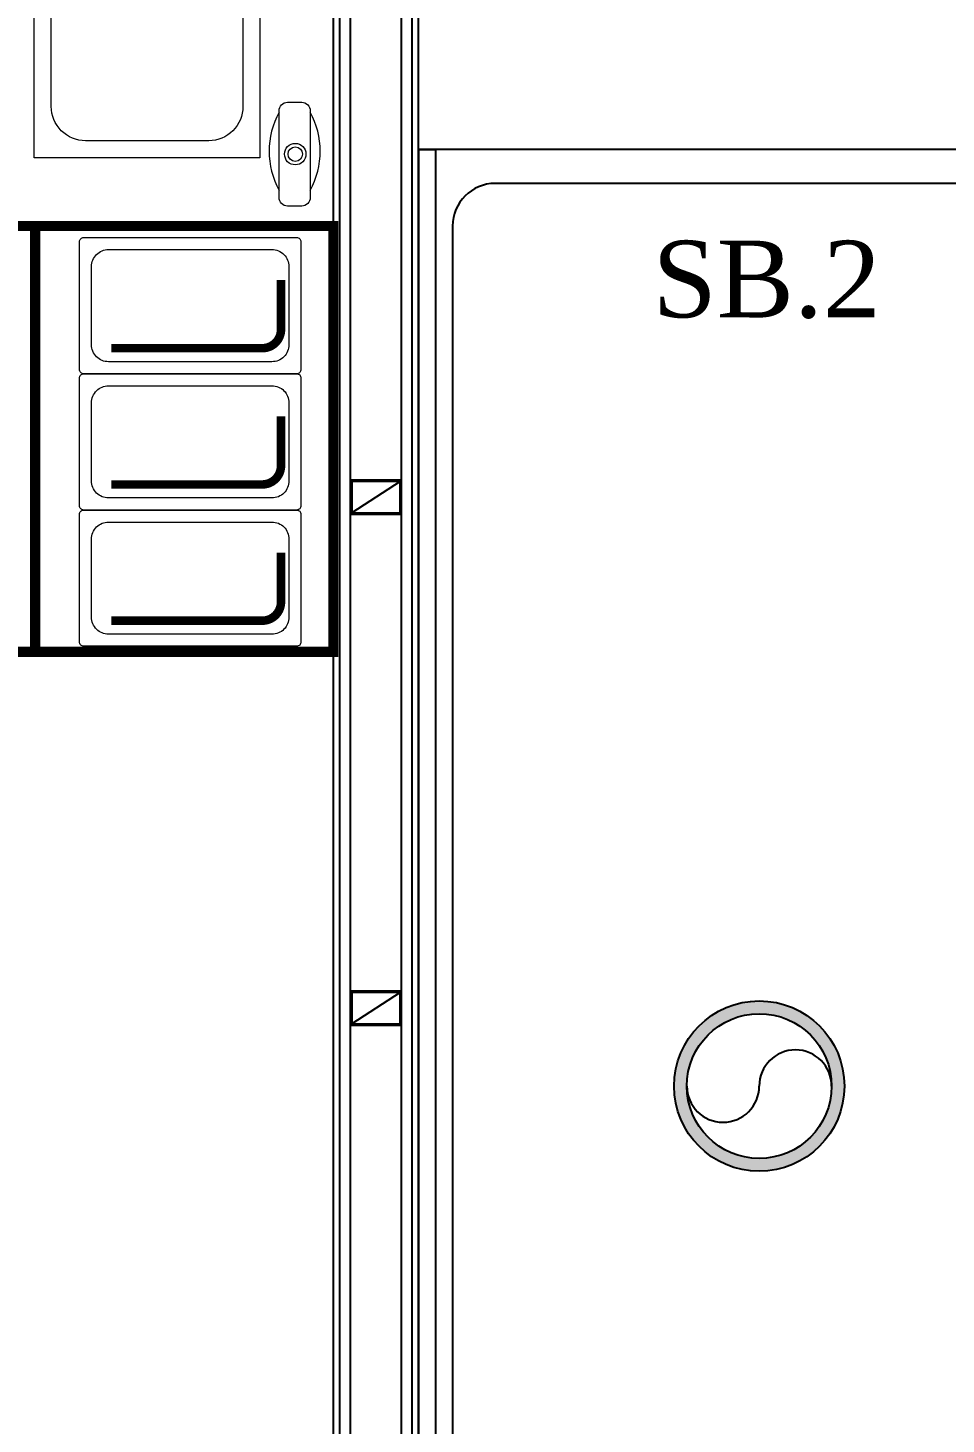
# Model space of a CAD drawing. Header units: millimetres. Extents: x -29311 to -3405, y 28913 to 42880.
# Drawn here: x -16677.1 to -16569.3, y 39385 to 39549 of the extents above; entities that cross this region are included whole.
import ezdxf
from ezdxf.enums import TextEntityAlignment as Align

# ---------------------------------------------------------------- set-up
doc = ezdxf.new("R2010")
doc.units = ezdxf.units.MM
doc.linetypes.add('HIDDEN', pattern=[0.375, 0.25, -0.125])
for name, color, linetype in [('A-BA-HIDDEN', 136, 'HIDDEN'), ('A-DUVAR-ALCIPAN', 9, 'Continuous'), ('A-DUVAR-ALCIPAN-CELIK', 144, 'Continuous'), ('A-MERDIVEN', 125, 'Continuous'), ('A-SIVA-ALCIPAN', 247, 'Continuous'), ('A-YAZI', 136, 'Continuous'), ('Duvar-200 cm', 7, 'Continuous'), ('Servis', 194, 'Continuous')]:
    doc.layers.add(name, color=color, linetype=linetype)
doc.layers.add('OC-Mutfak Ekipman', color=157, linetype='Continuous', lineweight=0)
doc.layers.add('TES_SU', color=150, linetype='Continuous', lineweight=25)
doc.styles.add('YAZ-50', font='times.ttf', dxfattribs={"width": 0.9})

# ---------------------------------------------------------------- blocks, each defined once
blk = doc.blocks.new('40 60')
at = {"layer": 'A-DUVAR-ALCIPAN-CELIK'}
for points in [[(82132.16, 6001.66), (82132.16, 6007.66), (82128.16, 6007.66), (82128.16, 6001.66)], [(82132.01, 6001.81), (82132.01, 6007.51), (82128.31, 6007.51), (82128.31, 6001.81)]]:
    blk.add_lwpolyline(points, close=True, dxfattribs=at)
blk.add_lwpolyline([(82128.31, 6007.51), (82132.01, 6001.81)], dxfattribs=at)
blk = doc.blocks.new('220')
h = blk.add_hatch(color=256)
edge = h.paths.add_edge_path()
edge.add_arc((92890.39, 13162.26), 10, 90, 450)
edge = h.paths.add_edge_path(flags=16)
edge.add_arc((92890.39, 13162.26), 8.5, 90, 450)
h = blk.add_hatch(color=256)
edge = h.paths.add_edge_path()
edge.add_arc((92890.39, 13162.26), 10, 90, 450)
edge = h.paths.add_edge_path(flags=16)
edge.add_arc((92890.39, 13162.26), 8.5, 90, 450)
for p, q in [((92930.39, 13272.26), (92850.39, 13272.26)), ((92850.39, 13272.26), (92850.39, 13052.26)), ((92915.39, 13272.26), (92865.39, 13272.26)), ((92921.39, 13268.26), (92859.39, 13268.26)), ((92854.39, 13263.26), (92854.39, 13061.26))]:
    blk.add_line(p, q)
for radius in [10, 8.5]:
    blk.add_circle((92890.39, 13162.26), radius)
for centre, radius, start, end in [((92859.39, 13263.26), 5, 90, 180), ((92894.64, 13162.26), 4.25, 0, 180), ((92886.14, 13162.26), 4.25, 180, 0), ((92886.14, 13162.26), 4.25, 180, 0)]:
    blk.add_arc(centre, radius, start, end)
at = {"layer": 'Duvar-200 cm'}
for p, q in [((92850.39, 13272.26), (92852.39, 13272.26)), ((92852.39, 13272.26), (92852.39, 13062.26))]:
    blk.add_line(p, q, dxfattribs=at)
blk = doc.blocks.new('2. bodrum kat kirişileri')
at = {"layer": 'A-BA-HIDDEN', "ltscale": 50}
blk.add_lwpolyline([(976.63, -22763.86), (976.63, -23078.05)], dxfattribs=at)
blk = doc.blocks.new('6565557')
at = {"layer": 'OC-Mutfak Ekipman'}
for points in [[(583.05, 1753.67), (568.05, 1753.67, 0.414214), (567.55, 1753.17), (567.55, 1728.17, 0.414214), (568.05, 1727.67), (583.05, 1727.67, 0.414214), (583.55, 1728.17), (583.55, 1753.17, 0.414214)], [(580.14, 1752.26), (570.96, 1752.26, 0.414214), (568.96, 1750.26), (568.96, 1731.08, 0.414214), (570.96, 1729.08), (580.14, 1729.08, 0.414214), (582.14, 1731.08), (582.14, 1750.26, 0.414214)]]:
    blk.add_lwpolyline(points, format="xyb", close=True, dxfattribs=at)
at = {"layer": 'OC-Mutfak Ekipman', "const_width": 1}
blk.add_lwpolyline([(580.55, 1749.92), (580.55, 1732.21, -0.414214), (578.35, 1730.01), (572.55, 1730.01)], format="xyb", dxfattribs=at)
blk = doc.blocks.new('salatabar-150')
at = {"layer": 'OC-Mutfak Ekipman'}
for points in [[(-17466.05, 32009.95), (-17466.05, 32159.95), (-17536.05, 32159.95), (-17536.05, 32009.95)], [(-17501.16, 32017.97), (-17501.16, 32050.47), (-17474.66, 32050.47), (-17474.66, 32017.97)]]:
    blk.add_lwpolyline(points, close=True, dxfattribs=at)
for points in [[(-17499.16, 32023.97), (-17499.16, 32044.47, -0.414214), (-17495.16, 32048.47), (-17480.66, 32048.47, -0.414214), (-17476.66, 32044.47), (-17476.66, 32023.97, -0.414214), (-17480.66, 32019.97), (-17495.16, 32019.97, -0.414214)], [(-17469.76, 32012.29), (-17471.42, 32012.29, -0.414214), (-17472.42, 32013.29), (-17472.42, 32023.48, -0.414214), (-17471.42, 32024.48), (-17469.76, 32024.48, -0.414214), (-17468.76, 32023.48), (-17468.76, 32013.29, -0.414214)]]:
    blk.add_lwpolyline(points, format="xyb", close=True, dxfattribs=at)
at = {"layer": 'OC-Mutfak Ekipman', "const_width": 1.2}
for points in [[(-17565.05, 31959.95), (-17565.05, 32009.95), (-17501.05, 32009.95), (-17501.05, 31959.95)], [(-17466.05, 32009.95), (-17466.05, 31959.95), (-17501.05, 31959.95), (-17501.05, 32009.95)]]:
    blk.add_lwpolyline(points, close=True, dxfattribs=at)
at = {"layer": 'OC-Mutfak Ekipman'}
for radius in [1.26, 0.848]:
    blk.add_circle((-17470.52, 32018.39), radius, dxfattribs=at)
for centre, start, end in [((-17463.95, 32018.73), 151.4633, 208.5367), ((-17477.22, 32018.73), 331.4633, 28.5367)]:
    blk.add_arc(centre, 9.63, start, end, dxfattribs=at)
at = {"layer": 'Servis', "xscale": -1, "rotation": 90}
for p in [(-15742.18, 32576.15), (-15742.18, 32560.15), (-15742.18, 32544.15)]:
    blk.add_blockref('6565557', p, dxfattribs=at)

msp = doc.modelspace()

# ---------------------------------------------------------------- linework, layer by layer
at = {"layer": 'A-DUVAR-ALCIPAN'}
for p, q in [((-16640.47, 39730.87), (-16640.49, 39314.67)), ((-16639.22, 39730.87), (-16639.24, 39314.67)), ((-16633.21, 39314.71), (-16633.21, 39730.87)), ((-16631.96, 39314.72), (-16631.96, 39730.87))]:
    msp.add_line(p, q, dxfattribs=at)
at = {"layer": 'A-SIVA-ALCIPAN'}
for p, q in [((-16641.22, 39730.87), (-16641.24, 39316.17)), ((-16641.22, 39730.87), (-16641.24, 39316.17)), ((-16631.21, 39314.72), (-16631.21, 39730.87))]:
    msp.add_line(p, q, dxfattribs=at)

# ---------------------------------------------------------------- block references
at = {"layer": 'A-DUVAR-ALCIPAN-CELIK', "rotation": 270}
for p in [(-22640.87, 121624.03), (-22640.87, 121564.03)]:
    msp.add_blockref('40 60', p, dxfattribs=at)
at = {"layer": 'A-MERDIVEN'}
msp.add_blockref('2. bodrum kat kirişileri', (-17617.87, 62392.7), dxfattribs=at)
at = {"layer": 'Duvar-200 cm'}
msp.add_blockref('220', (-109481.6, 26262.46), dxfattribs=at)
at = {"layer": 'TES_SU'}
msp.add_blockref('salatabar-150', (824.83, 7515.77), dxfattribs=at)

# ---------------------------------------------------------------- texts
at = {"layer": 'A-YAZI', "color": 7, "style": 'YAZ-50'}
msp.add_text('SB.2', height=9, dxfattribs=at).set_placement((-16590.34, 39515), align=Align.CENTER)

doc.saveas('drawing.dxf')
